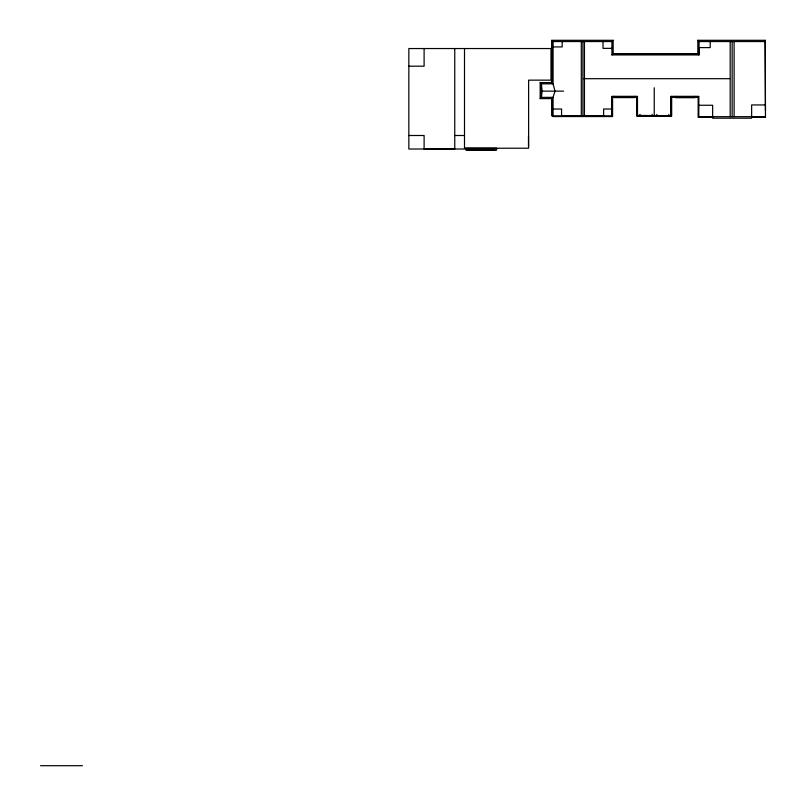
<?xml version="1.0" encoding="UTF-8"?>
<svg xmlns="http://www.w3.org/2000/svg" width="806" height="806" viewBox="0 0 806 806"><rect width="100%" height="100%" fill="white"/><g stroke="black" fill="none" stroke-linecap="round" stroke-linejoin="round"><path stroke-width="1.21" d="M466.473 149.916L495.277 150.118M496.556 148.485L496.546 150.128L465.677 149.866L465.687 148.223L496.556 148.223M713.119 117.354L698.157 117.354L698.157 97.022L671.67 97.022L671.67 116.104L636.811 116.104L636.811 97.022L612.58 97.022L612.58 116.548L553.007 116.548L553.007 97.365L555.042 91.138L553.007 83.834L551.767 82.585L540.161 82.585L541.4 83.834L542.116 91.138L541.4 97.365L540.161 98.614L551.767 98.614L551.767 115.883L611.915 115.883L611.915 96.357L637.486 96.357L637.486 115.439L671.227 115.661L671.005 96.357L671.005 115.439M611.915 41.549L613.165 40.3L613.165 53.68L611.915 54.929L611.915 41.549L553.007 41.549L551.767 40.3L551.767 82.585M551.767 40.3L613.165 40.3M710.217 41.549L710.217 47.594L698.822 47.594L698.822 54.929L697.815 53.68L697.815 40.3L765.176 40.3L765.468 117.354L751.756 117.354M697.815 40.3L699.064 41.549L765.468 41.549M553.007 46.929L562.175 46.929L562.175 41.499M611.915 48.35L603.019 48.35L603.019 41.499M613.165 53.68L697.815 53.68M612.449 54.395L698.53 54.395M611.915 54.929L699.064 54.929L699.064 41.549M408.844 66.183L424.107 66.183L424.107 48.541M583.705 78.696L729.561 78.696M542.116 91.138L563.525 91.138M671.005 96.357L698.822 96.357L698.822 116.679L765.468 116.679M612.137 96.579L637.264 96.579M671.227 96.579L698.601 96.579M698.47 96.72L671.358 96.72L671.358 115.792L637.123 115.792L637.123 96.72L612.278 96.72L612.278 116.235M553.007 97.365L541.4 97.365L541.4 83.834L553.007 83.834L553.007 41.549M765.468 104.941L751.645 104.941L751.645 118.19L712.645 118.19L712.645 105.254L698.822 105.254M553.007 109.032L561.57 109.032L561.57 116.376L603.603 116.376L603.603 108.991L611.915 108.991M408.844 135.499L424.107 135.499L424.107 149.019M454.755 135.499L464.498 135.499M464.498 148.223L528.615 148.223L528.615 80.147L550.982 80.147L550.982 48.541L408.844 48.541L408.844 149.019L464.498 149.019L464.498 48.541M425.074 148.929L453.879 148.929M40.532 765.7L82.434 765.7M765.468 110.906L765.176 40.3M734.115 41.549L734.115 116.679M732.15 41.549L732.15 116.679M730.186 41.549L730.186 116.679M694.843 96.357L694.843 97.697L675.66 97.697L675.66 96.357M668.779 114.412L668.779 115.439M656.88 114.412L656.88 115.439M654.24 87.763L654.24 115.439M652.125 114.412L652.125 115.439M639.954 114.412L639.954 115.439M634.614 96.357L634.614 97.607L613.991 97.607L613.991 96.357M584.451 41.499L584.451 115.883M582.899 41.499L582.899 115.883M581.307 41.499L581.307 115.883M552.473 41.015L552.473 82.051M552.473 97.899L552.473 115.883M540.161 82.585L540.161 98.614M528.484 136.113L528.484 146.793M454.755 48.541L454.755 149.019"/></g></svg>
